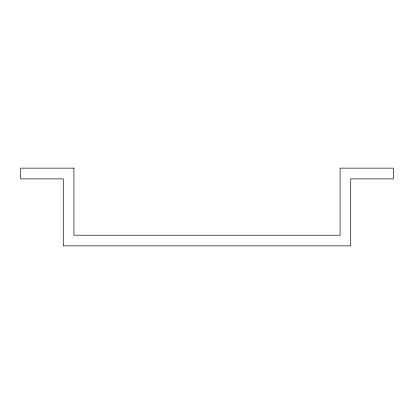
<?xml version="1.0" encoding="UTF-8"?>
<svg xmlns="http://www.w3.org/2000/svg" width="414" height="414" viewBox="0 0 414 414"><rect width="100%" height="100%" fill="white"/><g stroke="black" fill="none" stroke-linecap="round" stroke-linejoin="round"><path stroke-width="0.62" d="M73.93 168.141L20.7 168.141L20.7 178.889L63.285 178.889L63.285 245.859L350.715 245.859L350.715 178.889L393.3 178.889L393.3 168.141L340.07 168.141L340.07 235.209L73.93 235.209L73.93 168.141"/></g></svg>
